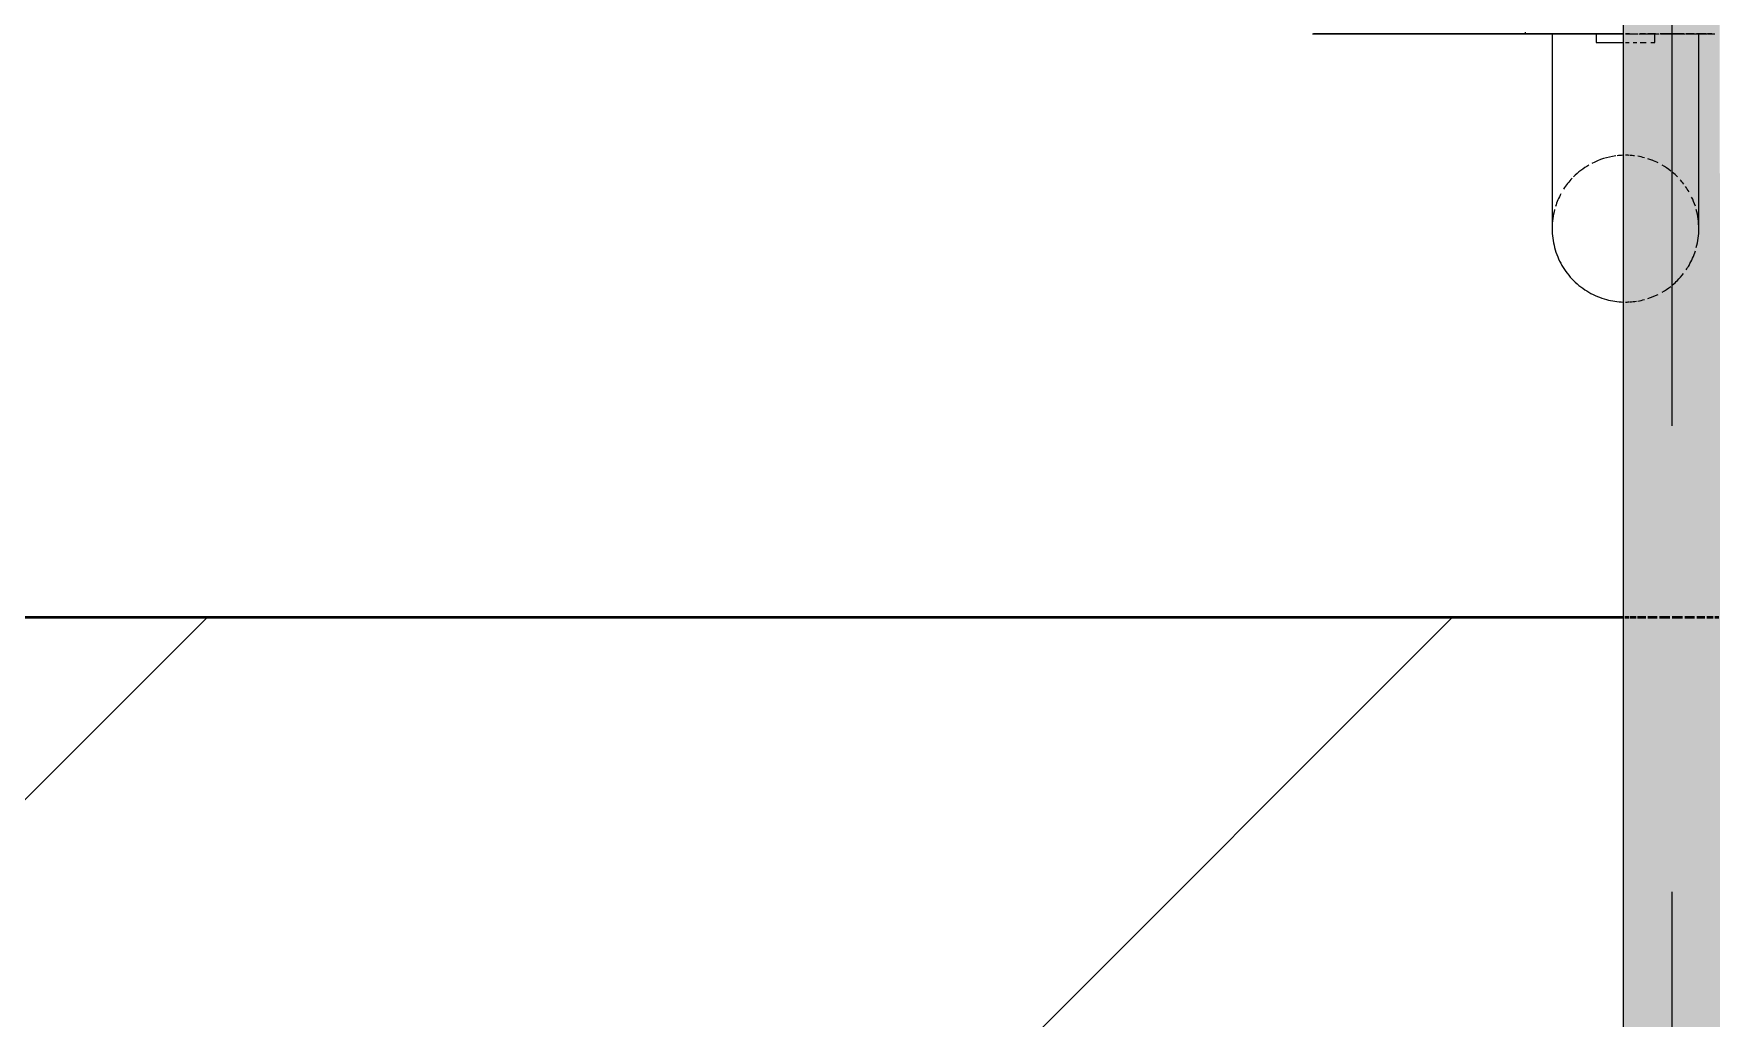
# Model space of a CAD drawing. Header units: millimetres. Extents: x -4000 to 187956, y -58990 to 162485.
# Drawn here: x 8592 to 9166, y 138763 to 139099 of the extents above; entities that cross this region are included whole.
import ezdxf

# ---------------------------------------------------------------- set-up
doc = ezdxf.new("R2010")
doc.units = ezdxf.units.MM
doc.linetypes.add('Dash 1_16_', pattern=[317.5, 158.75, -158.75])
for name, color, linetype, lineweight in [('A-WALL', 113, 'Continuous', 13), ('A-WALL-PATT', 111, 'Continuous', 13), ('P-PIPE', 3, 'Continuous', 9), ('P-PIPE-CNTR', 3, 'Continuous', 9), ('P-SANR-FIXT', 6, 'Continuous', 9)]:
    doc.layers.add(name, color=color, linetype=linetype, lineweight=lineweight)

# ---------------------------------------------------------------- blocks, each defined once
blk = doc.blocks.new('C307 - C307-V841-0_000')
at = {"layer": 'P-SANR-FIXT', "color": 13}
for p, q in [((-25, 23.85), (-25, 0)), ((-10, 2.97), (-10, 0)), ((-8.66, 2.97), (-10, 2.97)), ((-8.66, 2.97), (-10, 2.97)), ((-5, 2.97), (-7.07, 2.97)), ((-2.59, 2.97), (-3.87, 2.97)), ((0, 2.97), (-1.31, 2.97)), ((-17.27, 0), (-18.98, 0)), ((-13.42, 0), (-16.67, 0)), ((-11.94, 0), (-16.67, 0)), ((-8.17, 0), (-11.53, 0)), ((-4.56, 0), (-7.76, 0)), ((-1.65, 0), (-4.22, 0)), ((0, 0), (-1.44, 0))]:
    blk.add_line(p, q, dxfattribs=at)
at = {"layer": 'P-SANR-FIXT', "color": 252}
for p, q in [((25, 0), (25, 23.85)), ((10, 2.97), (0.75, 2.97)), ((10, 2.97), (7.07, 2.97)), ((10, 0), (10, 2.97)), ((18.98, 0), (0.83, 0))]:
    blk.add_line(p, q, dxfattribs=at)
at = {"layer": 'P-SANR-FIXT', "color": 253}
for p, q in [((-5, 2.97), (-7.07, 2.97)), ((-2.59, 2.97), (-3.87, 2.97)), ((0, 2.97), (-1.31, 2.97)), ((7.07, 2.97), (0.75, 2.97)), ((-11.94, 0), (-13.42, 0)), ((-8.17, 0), (-10.54, 0)), ((-10, 0), (-9.66, 0)), ((-10, 0), (-9.66, 0)), ((-9.66, 0), (-8.66, 0)), ((-9.66, 0), (-8.66, 0)), ((-6.74, 0), (-5, 0)), ((-1.31, 0), (0, 0)), ((0.75, 0), (3.97, 0)), ((5, 0), (8.58, 0)), ((7.07, 0), (8.58, 0)), ((13.42, 0), (7.63, 0)), ((8.66, 0), (10, 0)), ((8.66, 0), (10, 0))]:
    blk.add_line(p, q, dxfattribs=at)
at = {"layer": 'P-SANR-FIXT', "color": 254}
for p, q in [((-28.18, 0), (-29.34, 0)), ((-25.78, 0), (-27.86, 0)), ((-25, 0), (-24.15, 0)), ((-23.46, 0), (-21.65, 0)), ((-19.94, 0), (-17.68, 0)), ((-15.52, 0), (-13.49, 0)), ((-11.92, 0), (-13.66, 0)), ((-7.89, 0), (-10.37, 0)), ((0.75, 0), (2.59, 0)), ((4.33, 0), (0.83, 0)), ((2.59, 0), (3.97, 0)), ((3.97, 0), (5, 0)), ((3.97, 0), (5, 0)), ((5, 0), (7.07, 0)), ((7.63, 0), (5.47, 0)), ((8.82, 0), (7.35, 0)), ((13.66, 0), (8.86, 0)), ((13.49, 0), (17.1, 0)), ((17.04, 0), (13.66, 0)), ((29.34, 0), (17.04, 0)), ((17.68, 0), (20.66, 0)), ((21.65, 0), (23.46, 0)), ((24.15, 0), (25, 0)), ((29.34, 0), (25.78, 0)), ((34.09, 0), (29.52, 0)), ((34.09, 0), (29.52, 0)), ((34.09, 0), (34.08, -0.54))]:
    blk.add_line(p, q, dxfattribs=at)
at = {"layer": 'P-SANR-FIXT', "color": 9}
for p, q in [((-28.18, 0), (-29.34, 0)), ((-25.68, 0), (-27.86, 0)), ((-21.16, 0), (-24.66, 0)), ((-17.04, 0), (-20.31, 0)), ((-13.66, 0), (-15.52, 0)), ((-5.47, 0), (-7.26, 0)), ((-6.74, 0), (-5, 0)), ((0, 0), (-1.44, 0)), ((-1.31, 0), (0, 0))]:
    blk.add_line(p, q, dxfattribs=at)
at = {"layer": 'P-SANR-FIXT', "color": 50}
for p, q in [((-25, 0), (-24.15, 0)), ((-22.4, 0), (-24.1, 0)), ((-23.46, 0), (-21.65, 0)), ((-17.82, 0), (-20.31, 0)), ((-19.94, 0), (-17.68, 0)), ((-13.66, 0), (-15.52, 0)), ((-15.52, 0), (-13.49, 0)), ((-7.89, 0), (-10.37, 0)), ((-10.14, 0), (-7.65, 0)), ((-10.14, 0), (-7.65, 0)), ((-5.35, 0), (-6.98, 0)), ((-5.35, 0), (-6.73, 0)), ((-6.47, 0), (-5.15, 0)), ((-6.47, 0), (-5.15, 0)), ((0, 0), (-1.36, 0)), ((0, 0), (-1.36, 0)), ((-1.31, 0), (0, 0)), ((-1.31, 0), (0, 0)), ((0.75, 0), (3.96, 0)), ((0.75, 0), (3.96, 0)), ((4.11, 0), (0.78, 0)), ((4.11, 0), (0.78, 0)), ((5.15, 0), (6.47, 0)), ((5.15, 0), (6.47, 0)), ((6.73, 0), (5.35, 0)), ((7.35, 0), (5.35, 0)), ((7.1, 0), (8.59, 0)), ((7.1, 0), (8.59, 0)), ((8.82, 0), (7.35, 0)), ((8.63, 0), (12.5, 0)), ((8.63, 0), (12.5, 0)), ((12.77, 0), (8.86, 0)), ((13.49, 0), (17.1, 0)), ((17.04, 0), (13.66, 0)), ((17.68, 0), (20.66, 0)), ((21.16, 0), (17.82, 0)), ((21.65, 0), (23.46, 0)), ((24.1, 0), (22.4, 0)), ((24.15, 0), (25, 0))]:
    blk.add_line(p, q, dxfattribs=at)
at = {"layer": 'P-SANR-FIXT', "color": 13, "flags": 128}
blk.add_lwpolyline([(-25, 66.4), (-25, 66.36), (-25, 66.26), (-25, 66.09), (-25, 65.86), (-25, 65.55), (-25, 65.18), (-25, 64.74), (-25, 64.24), (-25, 63.67), (-25, 63.04), (-25, 62.35), (-25, 61.59), (-25, 60.78), (-25, 59.9), (-25, 58.97), (-25, 57.98), (-25, 56.94), (-25, 55.84), (-25, 54.69), (-25, 53.5), (-25, 52.25), (-25, 50.96), (-25, 49.63), (-25, 48.25), (-25, 46.84), (-25, 45.39), (-25, 43.91), (-25, 42.39), (-25, 40.84), (-25, 39.27), (-25, 37.67), (-25, 36.05), (-25, 34.41), (-25, 32.76), (-25, 31.09), (-25, 29.4), (-25, 27.71), (-25, 26.01), (-25, 24.31), (-25, 23.85)], dxfattribs=at)
at = {"layer": 'P-SANR-FIXT', "color": 252, "flags": 128}
blk.add_lwpolyline([(25, 23.85), (25, 25.56), (25, 27.25), (25, 28.95), (25, 30.63), (25, 32.31), (25, 33.97), (25, 35.61), (25, 37.24), (25, 38.84), (25, 40.42), (25, 41.98), (25, 43.5), (25, 44.99), (25, 46.45), (25, 47.88), (25, 49.26), (25, 50.61), (25, 51.91), (25, 53.16), (25, 54.37), (25, 55.53), (25, 56.65), (25, 57.7), (25, 58.71), (25, 59.65), (25, 60.54), (25, 61.38), (25, 62.15), (25, 62.86), (25, 63.51), (25, 64.09), (25, 64.61), (25, 65.07), (25, 65.46), (25, 65.78), (25, 66.04), (25, 66.22), (25, 66.34), (25, 66.4), (25, 66.4)], dxfattribs=at)
at = {"layer": 'P-SANR-FIXT', "color": 13}
for start, end in [(120, 128.14255), (130.00543, 135), (150, 162.44591), (165, 180), (180, 187.69482)]:
    blk.add_arc((0, 66.4), 25, start, end, dxfattribs=at)
at = {"layer": 'P-SANR-FIXT', "color": 253}
for start, end in [(107.81838, 116.33764), (99.60807, 105), (93.45545, 98.68121), (90, 92.87233), (75, 88.26856), (45, 60), (135, 142.40938), (145.90989, 150), (15, 30), (187.69482, 195), (197.73628, 205.5506), (331.62064, 342.34687), (345, 352.00251), (210, 215.189), (316.57804, 327.39516), (217.4053, 221.866), (225, 229.99393), (231.67396, 240), (300, 315), (243.49454, 248.69574), (248.97708, 252.18093), (255, 260.39127), (262.91182, 266.54387), (267.05497, 270), (271.83615, 276.55518), (277.59372, 297.23979)]:
    blk.add_arc((0, 66.4), 25, start, end, dxfattribs=at)
at = {"layer": 'P-SANR-FIXT', "color": 252}
for start, end in [(60, 75), (30, 45), (0, 15), (352.00251, 0)]:
    blk.add_arc((0, 66.4), 25, start, end, dxfattribs=at)
at = {"layer": 'P-SANR-FIXT', "color": 13}
for points, knots in [([(-28.12, 0), (-28.63, 0), (-29.41, 0), (-30.19, 0), (-30.46, 0)], [-0.85861008, -0.85861008, -0.85861008, -0.85861008, -0.85, -0.84520782, -0.84520782, -0.84520782, -0.84520782]), ([(-28.12, 0), (-28.63, 0), (-29.41, 0), (-30.19, 0), (-30.46, 0)], [-0.85861008, -0.85861008, -0.85861008, -0.85861008, -0.85, -0.84520782, -0.84520782, -0.84520782, -0.84520782]), ([(-24.56, 0), (-24.76, 0), (-25.83, 0), (-26.87, 0), (-27.71, 0)], [-0.87838067, -0.87838067, -0.87838067, -0.87838067, -0.875, -0.86091451, -0.86091451, -0.86091451, -0.86091451]), ([(-24.56, 0), (-24.76, 0), (-25.83, 0), (-26.87, 0), (-27.71, 0)], [-0.87838067, -0.87838067, -0.87838067, -0.87838067, -0.875, -0.86091451, -0.86091451, -0.86091451, -0.86091451]), ([(-20.52, 0), (-21.31, 0), (-22.5, 0), (-23.67, 0), (-24.06, 0)], [-0.9, -0.9, -0.9, -0.9, -0.8875, -0.88106423, -0.88106423, -0.88106423, -0.88106423]), ([(-20.52, 0), (-21.31, 0), (-22.5, 0), (-23.67, 0), (-24.06, 0)], [-0.9, -0.9, -0.9, -0.9, -0.8875, -0.88106423, -0.88106423, -0.88106423, -0.88106423]), ([(-16.22, 0), (-16.86, 0), (-18.07, 0), (-19.26, 0), (-19.83, 0)], [-0.922259, -0.922259, -0.922259, -0.922259, -0.9125, -0.90365185, -0.90365185, -0.90365185, -0.90365185]), ([(-16.22, 0), (-16.86, 0), (-18.07, 0), (-19.26, 0), (-19.83, 0)], [-0.922259, -0.922259, -0.922259, -0.922259, -0.9125, -0.90365185, -0.90365185, -0.90365185, -0.90365185])]:
    blk.add_open_spline(points, degree=3, knots=knots, dxfattribs=at)
at = {"layer": 'P-SANR-FIXT', "color": 9}
for points in [[(-29.47, 0), (-28.96, 0), (-28.45, 0), (-27.93, 0)], [(-29.47, 0), (-28.96, 0), (-28.45, 0), (-27.93, 0)], [(-27.52, 0), (-26.67, 0), (-25.83, 0), (-24.98, 0)], [(-27.52, 0), (-26.67, 0), (-25.83, 0), (-24.98, 0)], [(-22.8, 0), (-22.06, 0), (-21.33, 0), (-20.59, 0)], [(-22.8, 0), (-22.06, 0), (-21.33, 0), (-20.59, 0)], [(-19.86, 0), (-18.62, 0), (-17.37, 0), (-16.11, 0)], [(-19.86, 0), (-18.62, 0), (-17.37, 0), (-16.11, 0)], [(-15.56, 0), (-14.91, 0), (-14.26, 0), (-13.61, 0)], [(-15.56, 0), (-14.91, 0), (-14.26, 0), (-13.61, 0)], [(-5.28, 0), (-5.87, 0), (-6.46, 0), (-7.04, 0)], [(-5.28, 0), (-5.87, 0), (-6.46, 0), (-7.04, 0)], [(0, 0), (-0.46, 0), (-0.93, 0), (-1.39, 0)], [(0, 0), (-0.46, 0), (-0.93, 0), (-1.39, 0)]]:
    blk.add_open_spline(points, degree=3, dxfattribs=at)
at = {"layer": 'P-SANR-FIXT', "color": 13}
blk.add_open_spline([(-13.76, 0), (-14.4, 0), (-15.04, 0), (-15.68, 0)], degree=3, dxfattribs=at)
blk.add_open_spline([(-13.76, 0), (-14.4, 0), (-15.04, 0), (-15.68, 0)], degree=3, dxfattribs=at)
at = {"layer": 'P-SANR-FIXT', "color": 253}
for points in [[(-12, 0), (-12.59, 0), (-13.18, 0), (-13.76, 0)], [(-12, 0), (-12.59, 0), (-13.18, 0), (-13.76, 0)], [(-7.96, 0), (-8.79, 0), (-9.62, 0), (-10.44, 0)], [(-7.96, 0), (-8.79, 0), (-9.62, 0), (-10.44, 0)]]:
    blk.add_open_spline(points, degree=3, dxfattribs=at)
at = {"layer": 'P-SANR-FIXT', "color": 254}
for points in [[(-13.61, 0), (-13.01, 0), (-12.42, 0), (-11.83, 0)], [(-13.61, 0), (-13.01, 0), (-12.42, 0), (-11.83, 0)], [(-10.26, 0), (-9.43, 0), (-8.61, 0), (-7.78, 0)], [(-10.26, 0), (-9.43, 0), (-8.61, 0), (-7.78, 0)], [(4.17, 0), (3.06, 0), (1.93, 0), (0.8, 0)], [(4.17, 0), (3.06, 0), (1.93, 0), (0.8, 0)], [(7.41, 0), (6.71, 0), (6, 0), (5.28, 0)], [(7.41, 0), (6.71, 0), (6, 0), (5.28, 0)], [(7.24, 0), (9.38, 0), (11.51, 0), (13.61, 0)], [(7.24, 0), (9.38, 0), (11.51, 0), (13.61, 0)], [(90.05, 0), (93.47, 0), (96.35, 0), (98.7, 0)], [(90.05, 0), (93.47, 0), (96.35, 0), (98.7, 0)], [(98.79, 0), (101.16, 0), (102.99, 0), (104.29, 0)], [(98.79, 0), (101.16, 0), (102.99, 0), (104.29, 0)], [(104.29, 0), (105.2, 0), (105.85, 0), (106.26, 0)], [(104.29, 0), (105.2, 0), (105.85, 0), (106.26, 0)]]:
    blk.add_open_spline(points, degree=3, dxfattribs=at)
at = {"layer": 'P-SANR-FIXT', "color": 50}
for points in [[(-6.87, 0), (-6.34, 0), (-5.8, 0), (-5.27, 0)], [(-6.87, 0), (-6.34, 0), (-5.8, 0), (-5.27, 0)], [(-1.34, 0), (-0.89, 0), (-0.45, 0), (0, 0)], [(-1.34, 0), (-0.89, 0), (-0.45, 0), (0, 0)], [(0.77, 0), (1.87, 0), (2.96, 0), (4.05, 0)], [(0.77, 0), (1.87, 0), (2.96, 0), (4.05, 0)], [(5.27, 0), (5.93, 0), (6.58, 0), (7.24, 0)], [(5.27, 0), (5.93, 0), (6.58, 0), (7.24, 0)]]:
    blk.add_open_spline(points, degree=3, dxfattribs=at)
at = {"layer": 'P-SANR-FIXT', "color": 253}
blk.add_open_spline([(13.76, 0), (12.73, 0), (10.64, 0), (8.5, 0), (7.41, 0)], degree=3, knots=[-0.06538525, -0.06538525, -0.06538525, -0.06538525, -0.05, -0.03445572, -0.03445572, -0.03445572, -0.03445572], dxfattribs=at)
blk.add_open_spline([(13.76, 0), (12.73, 0), (10.64, 0), (8.5, 0), (7.41, 0)], degree=3, knots=[-0.06538525, -0.06538525, -0.06538525, -0.06538525, -0.05, -0.03445572, -0.03445572, -0.03445572, -0.03445572], dxfattribs=at)
at = {"layer": 'P-SANR-FIXT', "color": 254}
for points, knots in [([(13.61, 0), (13.89, 0), (16.99, 0), (20.05, 0), (22.81, 0)], [-0.9346285, -0.9346285, -0.9346285, -0.9346285, -0.93055556, -0.88888889, -0.88888889, -0.88888889, -0.88888889]), ([(13.61, 0), (13.89, 0), (16.99, 0), (20.05, 0), (22.81, 0)], [-0.9346285, -0.9346285, -0.9346285, -0.9346285, -0.93055556, -0.88888889, -0.88888889, -0.88888889, -0.88888889]), ([(22.81, 0), (24.65, 0), (28.76, 0), (35.06, 0), (40.28, 0), (43.22, 0), (44.05, 0)], [-0.8888889, -0.8888889, -0.8888889, -0.8888889, -0.8611111, -0.8263889, -0.7916667, -0.7777778, -0.7777778, -0.7777778, -0.7777778]), ([(22.81, 0), (24.65, 0), (28.76, 0), (35.06, 0), (40.28, 0), (43.22, 0), (44.05, 0)], [-0.8888889, -0.8888889, -0.8888889, -0.8888889, -0.8611111, -0.8263889, -0.7916667, -0.7777778, -0.7777778, -0.7777778, -0.7777778]), ([(44.05, 0), (45.29, 0), (48.57, 0), (53.74, 0), (58.65, 0), (61.53, 0), (62.6, 0)], [-0.7777778, -0.7777778, -0.7777778, -0.7777778, -0.7569444, -0.7222222, -0.6875, -0.6666667, -0.6666667, -0.6666667, -0.6666667]), ([(44.05, 0), (45.29, 0), (48.57, 0), (53.74, 0), (58.65, 0), (61.53, 0), (62.6, 0)], [-0.7777778, -0.7777778, -0.7777778, -0.7777778, -0.7569444, -0.7222222, -0.6875, -0.6666667, -0.6666667, -0.6666667, -0.6666667]), ([(62.6, 0), (63.3, 0), (67.5, 0), (72.71, 0), (76.84, 0), (77.98, 0)], [-0.6666667, -0.6666667, -0.6666667, -0.6666667, -0.6527778, -0.5833333, -0.5555556, -0.5555556, -0.5555556, -0.5555556]), ([(62.6, 0), (63.3, 0), (67.5, 0), (72.71, 0), (76.84, 0), (77.98, 0)], [-0.6666667, -0.6666667, -0.6666667, -0.6666667, -0.6527778, -0.5833333, -0.5555556, -0.5555556, -0.5555556, -0.5555556]), ([(77.98, 0), (79.7, 0), (82.7, 0), (86.69, 0), (88.96, 0), (90.05, 0)], [-0.5555556, -0.5555556, -0.5555556, -0.5555556, -0.5138889, -0.4791667, -0.4444444, -0.4444444, -0.4444444, -0.4444444]), ([(77.98, 0), (79.7, 0), (82.7, 0), (86.69, 0), (88.96, 0), (90.05, 0)], [-0.5555556, -0.5555556, -0.5555556, -0.5555556, -0.5138889, -0.4791667, -0.4444444, -0.4444444, -0.4444444, -0.4444444])]:
    blk.add_open_spline(points, degree=3, knots=knots, dxfattribs=at)
at = {"layer": 'P-SANR-FIXT', "color": 252}
blk.add_open_spline([(105.94, 0), (104.58, 0), (99.72, 0), (86.21, 0), (71.42, 0), (60.37, 0), (56.11, 0), (52.77, 0), (49.3, 0), (45.72, 0), (42.6, 0), (40.01, 0), (38.02, 0), (35.99, 0), (33.22, 0), (29.66, 0), (25.95, 0), (22.88, 0), (20.53, 0), (18.13, 0), (15.87, 0), (14.4, 0), (13.76, 0)], degree=3, knots=[-1, -1, -1, -1, -0.8, -0.6, -0.4, -0.35, -0.325, -0.3, -0.275, -0.25, -0.225, -0.2125, -0.2, -0.1875, -0.175, -0.15, -0.125, -0.1125, -0.1, -0.0875, -0.075, -0.0653852, -0.0653852, -0.0653852, -0.0653852], dxfattribs=at)
blk.add_open_spline([(105.94, 0), (104.58, 0), (99.72, 0), (86.21, 0), (71.42, 0), (60.37, 0), (56.11, 0), (52.77, 0), (49.3, 0), (45.72, 0), (42.6, 0), (40.01, 0), (38.02, 0), (35.99, 0), (33.22, 0), (29.66, 0), (25.95, 0), (22.88, 0), (20.53, 0), (18.13, 0), (15.87, 0), (14.4, 0), (13.76, 0)], degree=3, knots=[-1, -1, -1, -1, -0.8, -0.6, -0.4, -0.35, -0.325, -0.3, -0.275, -0.25, -0.225, -0.2125, -0.2, -0.1875, -0.175, -0.15, -0.125, -0.1125, -0.1, -0.0875, -0.075, -0.0653852, -0.0653852, -0.0653852, -0.0653852], dxfattribs=at)
blk.add_open_spline([(106.64, 0), (106.91, 0), (106.68, 0), (105.94, 0)], degree=3, dxfattribs=at)
blk.add_open_spline([(106.64, 0), (106.91, 0), (106.68, 0), (105.94, 0)], degree=3, dxfattribs=at)
blk = doc.blocks.new('CMF2_NHAXUONG_A_rvt-1-0_000')
at = {"layer": 'A-WALL-PATT', "lineweight": 9}
h = blk.add_hatch(dxfattribs=at)
h.set_pattern_fill('FP_13', color=250, style=0, pattern_type=2)
h.set_pattern_definition([(45, (0, 0), (-212.13203, 212.13203), [])])
h.paths.add_polyline_path([(6100.21, 138700.06), (9550.26, 138700.06), (9550.26, 138900.06), (6100.21, 138900.06), (6100.21, 138872.37)])
at = {"layer": 'A-WALL', "color": 90, "lineweight": 15}
blk.add_line((9133.3, 138900.06), (6766.7, 138900.06), dxfattribs=at)
at = {"layer": 'A-WALL', "color": 53, "lineweight": 15}
blk.add_line((6766.7, 138899.69), (9133.3, 138899.7), dxfattribs=at)
at = {"layer": 'A-WALL', "color": 35, "lineweight": 15}
blk.add_line((9133.3, 138899.7), (6766.7, 138899.69), dxfattribs=at)
at = {"layer": 'A-WALL', "color": 14, "lineweight": 15}
for p, q in [((9135.22, 138900.06), (9133.87, 138900.06)), ((9137.69, 138900.06), (9135.54, 138900.06)), ((9140.99, 138900.06), (9138.19, 138900.06)), ((9144.91, 138900.06), (9141.65, 138900.06)), ((9149.18, 138900.06), (9145.68, 138900.06)), ((9153.5, 138900.06), (9150, 138900.06)), ((9157.58, 138900.06), (9154.32, 138900.06)), ((9161.15, 138900.06), (9158.35, 138900.06)), ((9163.96, 138900.06), (9161.81, 138900.06)), ((9165.81, 138900.06), (9164.46, 138900.06))]:
    blk.add_line(p, q, dxfattribs=at)
at = {"layer": 'A-WALL', "color": 23, "lineweight": 15}
for p, q in [((9133.87, 138899.7), (9135.22, 138899.7)), ((9135.54, 138899.7), (9137.69, 138899.7)), ((9138.19, 138899.7), (9140.99, 138899.7)), ((9141.65, 138899.7), (9144.91, 138899.7)), ((9145.68, 138899.7), (9149.18, 138899.7)), ((9150, 138899.7), (9153.5, 138899.7)), ((9154.32, 138899.7), (9157.58, 138899.7)), ((9158.35, 138899.7), (9161.15, 138899.7)), ((9161.81, 138899.7), (9163.96, 138899.7)), ((9164.46, 138899.7), (9165.81, 138899.7))]:
    blk.add_line(p, q, dxfattribs=at)
at = {"layer": 'A-WALL', "color": 15, "lineweight": 15}
for p, q in [((9135.22, 138899.7), (9133.87, 138899.7)), ((9137.69, 138899.7), (9135.54, 138899.7)), ((9140.99, 138899.7), (9138.19, 138899.7)), ((9144.91, 138899.7), (9141.65, 138899.7)), ((9149.18, 138899.7), (9145.68, 138899.7)), ((9153.5, 138899.7), (9150, 138899.7)), ((9157.58, 138899.7), (9154.32, 138899.7)), ((9161.15, 138899.7), (9158.35, 138899.7)), ((9163.96, 138899.7), (9161.81, 138899.7)), ((9165.81, 138899.7), (9164.46, 138899.7))]:
    blk.add_line(p, q, dxfattribs=at)
at = {"layer": 'P-SANR-FIXT', "color": 250, "lineweight": 9, "rotation": 180.0003356948516}
blk.add_blockref('C307 - C307-V841-0_000', (9134.05, 139098.68), dxfattribs=at)

msp = doc.modelspace()

# ---------------------------------------------------------------- block references
at = {"lineweight": 5}
msp.add_blockref('CMF2_NHAXUONG_A_rvt-1-0_000', (0, 0), dxfattribs=at)

# ---------------------------------------------------------------- next in the draw order: hatches: boundary and pattern name
at = {"layer": 'P-PIPE', "transparency": 33554534}
for points in [[(9150, 136742.6), (9150, 139409.54), (9133.3, 139409.54), (9133.87, 136742.6), (9145.68, 136742.6)], [(9150, 136742.6), (9166.7, 136742.6), (9166.13, 139409.54), (9150, 139409.54), (9150, 136828.3)]]:
    msp.add_hatch(color=1, dxfattribs=at).paths.add_polyline_path(points)

# ---------------------------------------------------------------- next in the draw order: linework, layer by layer
at = {"layer": 'P-PIPE', "color": 20, "lineweight": 13}
msp.add_line((9133.3, 139409.54), (9133.3, 136742.6), dxfattribs=at)
at = {"layer": 'P-PIPE-CNTR', "color": 1, "linetype": 'Dash 1_16_'}
msp.add_line((9150, 136742.6), (9150, 139409.54), dxfattribs=at)
msp.add_line((9150, 136742.6), (9150, 139409.54), dxfattribs=at)

doc.saveas('drawing.dxf')
